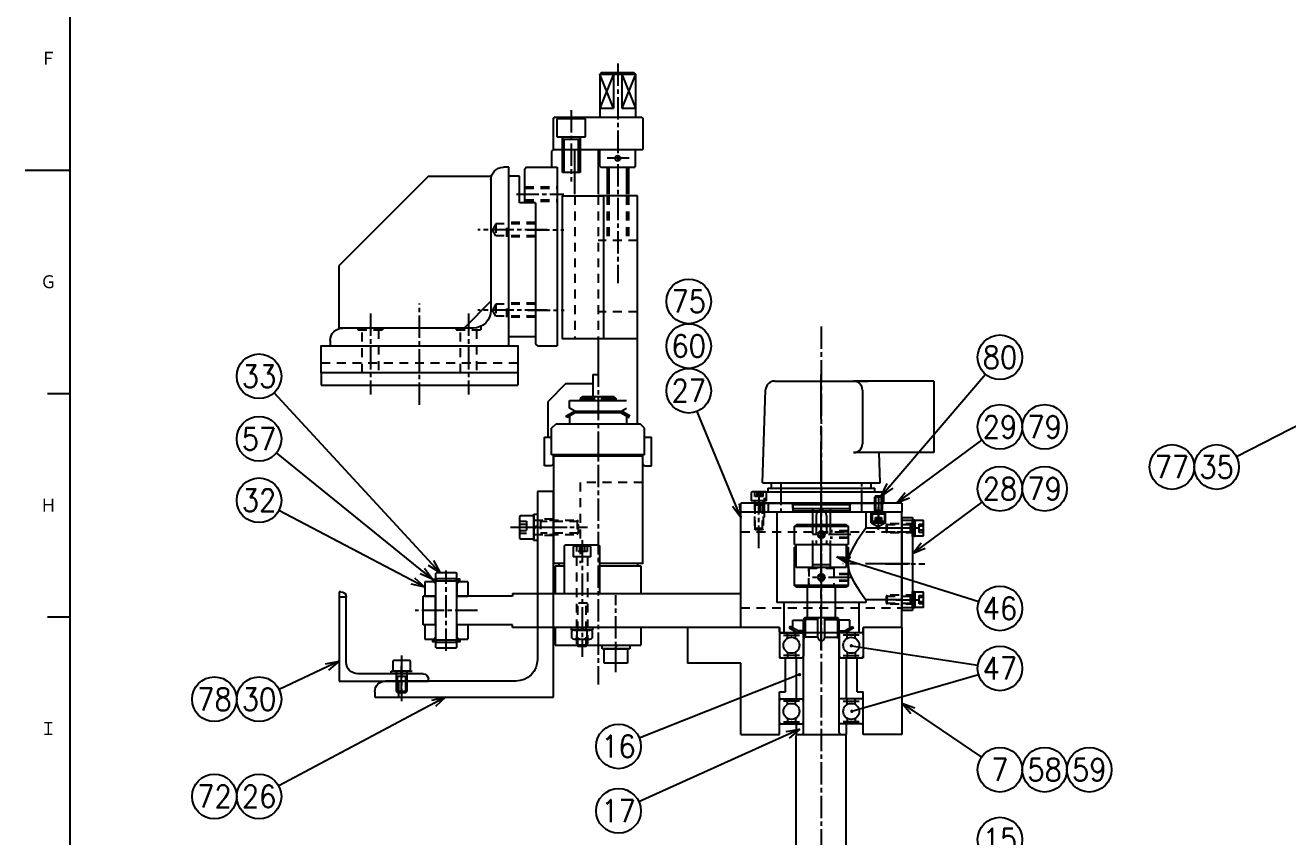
# Model space of a CAD drawing. Extents: x 0 to 2102, y 0 to 1485.
# Drawn here: x 38 to 744, y 369 to 824 of the extents above; entities that cross this region are included whole.
import ezdxf
from ezdxf.enums import TextEntityAlignment as Align

# ---------------------------------------------------------------- set-up
doc = ezdxf.new("R2010")
doc.units = 0
doc.header["$LTSCALE"] = 2.5
for name, pattern in [('GEN3A', [3.5, 2, -1.5]), ('GEN7', [15, 10, -1.5, 2, -1.5]), ('GEN7A', [7.5, 5, -0.75, 1, -0.75]), ('HIDDEN2', [3.5, 2, -1.5])]:
    doc.linetypes.add(name, pattern=pattern)
doc.layers.get('0').update_dxf_attribs({"linetype": 'CONTINUOUS'})
for name, color, linetype in [('2', 5, 'CONTINUOUS'), ('3A', 6, 'GEN3A'), ('4', 3, 'CONTINUOUS'), ('5', 3, 'CONTINUOUS'), ('7', 4, 'GEN7'), ('7A', 4, 'GEN7A'), ('9', 3, 'HIDDEN2'), ('_-0', 7, 'CONTINUOUS'), ('_-3A', 6, 'GEN3A'), ('_-5', 3, 'CONTINUOUS'), ('RAHM2', 1, 'CONTINUOUS')]:
    doc.layers.add(name, color=color, linetype=linetype)
doc.styles.add('DIMENSION', font='monotxt.shx', dxfattribs={"bigfont": 'bigfont.shx'})
doc.styles.get("Standard").update_dxf_attribs({"font": 'romans.shx', "width": 0.8, "bigfont": 'extfont.shx'})
doc.dimstyles.new('GEN-ISO', dxfattribs={"dimscale": 2.5, "dimtxt": 4, "dimasz": 3, "dimexe": 2, "dimexo": 1, "dimgap": 1, "dimtad": 3, "dimdec": 3, "dimrnd": 0.01, "dimdsep": 46, "dimtxsty": 'Standard', "dimblk": 'OPEN30', "dimcen": 0, "dimclrt": 52, "dimadec": 3, "dimazin": 2, "dimtp": 0.1, "dimtm": 0.1, "dimtfac": 0.6, "dimtdec": 3, "dimtmove": 2, "dimatfit": 3, "dimldrblk": 'OPEN30', "dimfxl": 1, "dimarcsym": 0})

# ---------------------------------------------------------------- blocks, each defined once
blk = doc.blocks.new('1A1ｸﾐｽﾞ')
at = {"layer": 'RAHM2', "color": 5, "linetype": 'Continuous'}
for p, q in [((25, 579), (25, 15)), ((15, 297), (25, 297)), ((20, 247), (25, 247)), ((20, 197), (25, 197))]:
    blk.add_line(p, q, dxfattribs=at)
for s, p in [('Ｆ', (18.36, 320.24)), ('Ｇ', (18.36, 270.24)), ('Ｈ', (18.36, 220.24)), ('Ｉ', (18.36, 170.24))]:
    blk.add_text(s, height=3.31, dxfattribs=at).set_placement(p)
at = {"layer": 'RAHM2', "color": 5, "linetype": 'Continuous', "width": 0.7}
for tag, p in [('HEADER3', (35, 566.01)), ('HEADER4', (54.75, 566)), ('HEADER15', (74.49, 566)), ('HEADER16', (94.43, 566))]:
    blk.add_attdef(tag, text='', height=6, dxfattribs=at).set_placement(p, align=Align.MIDDLE)
at = {"layer": 'RAHM2', "color": 7, "linetype": 'Continuous'}
blk.add_attdef('HEADER5', text='', height=2.5, dxfattribs=at).set_placement((63.69, 559.1), align=Align.BOTTOM_RIGHT)
for tag, height, width, p in [('HEADER1', 5, 0.9, (775.12, 45.15)), ('HEADER7', 5, 0.8, (590.38, 40.8)), ('GEN-TITLE-SCA', 4, 0.85, (677.79, 40.85)), ('HEADER2', 6, 0.9, (774.89, 36.68)), ('HEADER20', 3.2, 0.63, (46.91, 31.38)), ('HEADER17', 3.33, 0.8, (71.4, 31.2)), ('HEADER18', 3.5, 0.8, (92.57, 31.22)), ('HEADER11', 3.2, 0.63, (46.91, 24.38)), ('HEADER9', 3.33, 0.8, (71.4, 24.2)), ('HEADER10', 3.5, 0.8, (92.57, 24.22)), ('HEADER14', 3.31, 0.8, (542.54, 17.82))]:
    blk.add_attdef(tag, text='', height=height, dxfattribs=dict(at, width=width)).set_placement(p, align=Align.MIDDLE)
for tag, p in [('HEADER22', (648.45, 41.09)), ('HEADER21', (663.07, 41.09))]:
    blk.add_attdef(tag, text='', height=4, dxfattribs=at).set_placement(p, align=Align.MIDDLE)
at = {"layer": 'RAHM2', "color": 7, "linetype": 'Continuous', "width": 0.7}
blk.add_attdef('GEN-TITLE-DAT', text='', height=3.5, dxfattribs=at).set_placement((699.64, 39.1), align=Align.CENTER)
at = {"layer": 'RAHM2', "color": 5, "linetype": 'Continuous', "style": 'DIMENSION', "width": 1.2}
for tag, p in [('HEADER13', (629.56, 16.75)), ('HEADER12', (663.26, 16.72)), ('GEN-TITLE-DWG', (732.79, 16.74))]:
    blk.add_attdef(tag, text='', height=7.02, dxfattribs=at).set_placement(p, align=Align.BOTTOM_LEFT)
at = {"layer": 'RAHM2', "color": 5, "linetype": 'Continuous', "style": 'DIMENSION'}
blk.add_attdef('HEADER8', text='', height=7.02, dxfattribs=at).set_placement((824.64, 16.71), align=Align.BOTTOM_RIGHT)
at = {"layer": 'RAHM2', "color": 5, "linetype": 'Continuous'}
blk.add_attdef('HEADER6', text='', height=5.8, dxfattribs=at).set_placement((623.09, 17.7), align=Align.BOTTOM_RIGHT)
blk = doc.blocks.new('A$C7E82024C')
at = {"layer": '2'}
for p, q in [((5.68, 100), (4.68, 99)), ((4.68, 80), (4.68, 99)), ((5.68, 100), (22.68, 100)), ((22.68, 100), (22.68, 0)), ((10.68, 80), (4.68, 80)), ((10.68, 80), (10.68, 1)), ((10.68, 1), (11.68, 0)), ((11.68, 0), (22.68, 0))]:
    blk.add_line(p, q, dxfattribs=at)
at = {"layer": '7A'}
for p, q in [((0, 85), (26.57, 85)), ((6, 65), (26.57, 65)), ((6.33, 20), (26.78, 20))]:
    blk.add_line(p, q, dxfattribs=at)
at = {"layer": '9'}
for p, q in [((4.68, 89), (22.68, 89)), ((4.68, 88.32), (22.68, 88.32)), ((4.68, 81.68), (22.68, 81.68)), ((4.68, 81), (22.68, 81))]:
    blk.add_line(p, q, dxfattribs=at)
blk = doc.blocks.new('A$C05F7425E')
at = {"layer": '2'}
for p, q in [((15.51, 127.98), (21.51, 127.98)), ((15.51, 112.98), (15.51, 127.98)), ((21.51, 132.98), (24.51, 132.98)), ((21.51, 32.98), (21.51, 132.98)), ((31.51, 127.98), (31.51, 52.98)), ((66.51, 127.98), (31.51, 127.98)), ((66.51, 127.98), (116.51, 77.98)), ((6.51, 112.98), (15.51, 112.98)), ((6.51, 112.98), (6.51, 37.98)), ((116.51, 42.98), (116.51, 77.98)), ((31.51, 57.98), (46.51, 42.98)), ((41.51, 42.98), (116.51, 42.98)), ((6.51, 37.98), (21.51, 37.98)), ((121.51, 35.98), (121.51, 32.98))]:
    blk.add_line(p, q, dxfattribs=at)
blk.add_lwpolyline([(16.51, 17.98), (126.51, 17.98), (126.51, 32.98), (16.51, 32.98)], close=True, dxfattribs=at)
for centre, radius, start, end in [((24.51, 125.98), 7, 0, 90), ((41.51, 52.98), 10, 180, 270), ((114.51, 35.98), 7, 0, 90)]:
    blk.add_arc(centre, radius, start, end, dxfattribs=at)
at = {"layer": '7A'}
for p, q in [((0, 97.98), (38.81, 97.98)), ((71.51, 0), (71.51, 56.68)), ((0, 52.98), (38.81, 52.98)), ((44.01, 51.06), (44.01, 5.71)), ((99.01, 51.06), (99.01, 5.71))]:
    blk.add_line(p, q, dxfattribs=at)
at = {"layer": '9'}
for p, q in [((6.51, 101.98), (22.51, 101.98)), ((6.51, 101.3), (28.71, 101.3)), ((22.51, 93.98), (22.51, 101.98)), ((28.71, 101.3), (30.63, 97.98)), ((28.71, 101.3), (28.71, 94.65)), ((6.51, 94.65), (28.71, 94.65)), ((6.51, 93.98), (22.51, 93.98)), ((28.71, 94.65), (30.63, 97.98)), ((6.51, 56.98), (22.51, 56.98)), ((22.51, 48.98), (22.51, 56.98)), ((6.51, 56.3), (28.71, 56.3)), ((6.51, 49.65), (28.71, 49.65)), ((28.71, 56.3), (28.71, 49.65)), ((28.71, 56.3), (30.63, 52.98)), ((28.71, 49.65), (30.63, 52.98)), ((6.51, 48.98), (22.51, 48.98)), ((37.01, 41.98), (37.01, 44.05)), ((51.01, 42.98), (51.01, 41.98)), ((92.01, 41.98), (92.01, 42.98)), ((106.01, 42.98), (106.01, 41.98)), ((51.01, 41.98), (37.01, 41.98)), ((39.51, 41.98), (39.51, 17.98)), ((48.51, 17.98), (48.51, 41.98)), ((106.01, 41.98), (92.01, 41.98)), ((94.51, 41.98), (94.51, 17.98)), ((103.51, 17.98), (103.51, 41.98)), ((126.51, 23.48), (16.51, 23.48))]:
    blk.add_line(p, q, dxfattribs=at)
blk = doc.blocks.new('GENJIS-1176H2_S-02O1728-0704')
at = {"layer": '_-0'}
for p, q in [((-6, 4.4), (-6, -4.4)), ((0, 5), (-5.4, 5)), ((0, 5), (0, -5)), ((-5.4, -5), (0, -5))]:
    blk.add_line(p, q, dxfattribs=at)
for centre, start, end in [((-5.4, 4.4), 90, 179.999998), ((-5.4, -4.4), 179.999998, 270)]:
    blk.add_arc(centre, 0.6, start, end, dxfattribs=at)
at = {"layer": '_-3A'}
for p, q in [((-6, 2.88675), (-3, 2.88675)), ((-6, 1.443375), (-3, 1.443375)), ((-3, 2.88675), (-3, -2.88675)), ((0, 3), (49.3865, 3)), ((26, 3), (26, -3)), ((50, 2.3865), (26, 2.3865)), ((50, 2.3865), (49.3865, 3)), ((49.3865, 3), (49.3865, -3)), ((50, -2.3865), (50, 2.3865)), ((-6, -1.443375), (-3, -1.443375)), ((-3, -2.88675), (-6, -2.88675)), ((0, -3), (49.3865, -3)), ((50, -2.3865), (26, -2.3865)), ((49.3865, -3), (50, -2.3865))]:
    blk.add_line(p, q, dxfattribs=at)
at = {"layer": '_-0', "flags": 9}
blk.add_attdef('POWER_DIM', (0, 0), '', height=12.5, dxfattribs=at)
blk = doc.blocks.new('A$C0AFD378E')
at = {"layer": '2'}
for p, q in [((0, 32), (0, 24)), ((5, 32), (0, 32)), ((5, 32), (6, 31)), ((6, 31), (6, 24)), ((19, 32), (18, 31)), ((18, 31), (18, 24)), ((24, 32), (19, 32)), ((24, 32), (24, 24)), ((0, 24), (6, 24)), ((18, 24), (24, 24)), ((0, 8), (0, 0)), ((6, 8), (0, 8)), ((6, 8), (6, 1)), ((18, 8), (18, 1)), ((24, 8), (18, 8)), ((24, 8), (24, 0)), ((0, 0), (5, 0)), ((5, 0), (6, 1)), ((19, 0), (18, 1)), ((19, 0), (24, 0))]:
    blk.add_line(p, q, dxfattribs=at)
blk = doc.blocks.new('A$C1E37327A')
at = {"layer": '2'}
for p, q in [((4.82, 12), (4.82, 0)), ((4.82, 11.75), (6.17, 11.75)), ((6.17, 12), (6.17, 0)), ((39.17, 12), (39.17, 0)), ((39.17, 11.75), (40.52, 11.75)), ((40.52, 12), (40.52, 0)), ((4.82, 0.25), (6.17, 0.25)), ((39.17, 0.25), (40.52, 0.25))]:
    blk.add_line(p, q, dxfattribs=at)
for points in [[(4.82, 12), (2.17, 12), (1.67, 11.5), (1.67, 0.5), (2.17, 0), (4.82, 0)], [(39.17, 12), (6.17, 12)], [(40.52, 0), (43.17, 0), (43.67, 0.5), (43.67, 11.5), (43.17, 12), (40.52, 12)], [(6.17, 0), (39.17, 0)]]:
    blk.add_lwpolyline(points, dxfattribs=at)
at = {"layer": '7A'}
blk.add_line((0, 6), (45.01, 6), dxfattribs=at)
blk = doc.blocks.new('A$C288456E8')
at = {"layer": '2'}
for p, q in [((0, 100), (115, 100)), ((0, 0), (0, 100)), ((115, 100), (115, 91)), ((115, 91), (21, 91)), ((9, 79), (9, 6)), ((0, 13.4), (9, 13.4)), ((3, 0), (0, 0))]:
    blk.add_line(p, q, dxfattribs=at)
for centre, radius, start, end in [((21, 79), 12, 90, 180), ((3, 6), 6, 270, 0)]:
    blk.add_arc(centre, radius, start, end, dxfattribs=at)
at = {"layer": '7A'}
blk.add_line((95, 83.88), (95, 107.67), dxfattribs=at)
at = {"layer": '9'}
for p, q in [((90.5, 100), (90.5, 91)), ((99.5, 100), (99.5, 91))]:
    blk.add_line(p, q, dxfattribs=at)
blk = doc.blocks.new('A$C574E4FE1')
at = {"layer": '2'}
for p, q in [((49, 57.08), (50, 57.08)), ((50, 57.08), (50, 7.08)), ((46, 17.58), (46, 54.08)), ((46, 54.08), (50, 54.08)), ((0, 7.08), (0, 8.08)), ((50, 7.08), (0, 7.08)), ((3, 11.08), (39.5, 11.08))]:
    blk.add_line(p, q, dxfattribs=at)
for centre, radius, start, end in [((49, 54.08), 3, 90, 180), ((39.5, 17.58), 6.5, 270, 0), ((3, 8.08), 3, 90, 180)]:
    blk.add_arc(centre, radius, start, end, dxfattribs=at)
at = {"layer": '7'}
blk.add_line((15, 0), (15, 15.6), dxfattribs=at)
blk = doc.blocks.new('GENJIS-1251_S-02O1714-0707')
at = {"layer": '_-0'}
for p, q in [((-1.5, 5.9), (0, 5.9)), ((-1.5, -5.9), (-1.5, 5.9)), ((0, 0.45), (-1.5, 0)), ((0, 0), (-1.5, -0.45)), ((0, 5.9), (0, -5.9)), ((0, -5.9), (-1.5, -5.9))]:
    blk.add_line(p, q, dxfattribs=at)
at = {"layer": '_-0', "flags": 9}
blk.add_attdef('POWER_DIM', (0, 0), '', height=12.5, dxfattribs=at)
blk = doc.blocks.new('GENJIS-1181H_S-02O171P-0703')
at = {"layer": '_-0'}
for p, q in [((-5, 4.330125), (-5, -4.330125)), ((-4.5, 5.7735), (-0.5, 5.7735)), ((-0.5, 2.88675), (-4.5, 2.88675)), ((0, 4.330125), (0, -4.330125)), ((-4.5, -2.88675), (-0.5, -2.88675)), ((-0.5, -5.7735), (-4.5, -5.7735))]:
    blk.add_line(p, q, dxfattribs=at)
for centre, radius, start, end in [((-2.666669, 4.330125), 2.333331, 141.786773, 218.213227), ((3.583326, 0), 8.583326, 160.347131, 199.652869), ((-2.333331, 4.330125), 2.333331, 321.786773, 38.213227), ((-8.583326, 0), 8.583326, 340.347131, 19.652869), ((-2.666669, -4.330125), 2.333331, 141.786773, 218.213227), ((-2.333331, -4.330125), 2.333331, 321.786773, 38.213227)]:
    blk.add_arc(centre, radius, start, end, dxfattribs=at)
at = {"layer": '_-0', "flags": 9}
blk.add_attdef('POWER_DIM', (0, 0), '', height=12.5, dxfattribs=at)
blk = doc.blocks.new('A$C5F633681')
at = {"layer": '2'}
for p, q in [((8, 23.5), (8, 151)), ((8, 151), (27, 151)), ((27, 151), (27, 71)), ((8, 71), (30, 71)), ((30, 71), (30, 51)), ((33, 51), (30, 51)), ((33, 51), (33, 38.5)), ((48, 46), (33, 46)), ((48, 46), (58, 36)), ((58, 16), (58, 36)), ((4, 16), (0, 16)), ((0, 0), (0, 16)), ((60, 16), (56, 16)), ((60, 0), (60, 16)), ((4, 0), (0, 0)), ((5, 1), (4, 0)), ((55, 5.5), (5, 5.5)), ((5, 1), (5, 5.5)), ((55, 1), (55, 5.5)), ((55, 1), (56, 0)), ((56, 0), (60, 0))]:
    blk.add_line(p, q, dxfattribs=at)
at = {"layer": '9'}
for p, q in [((13, 151), (13, 126)), ((14, 151), (14, 126)), ((24, 151), (24, 126)), ((25, 151), (25, 126)), ((27, 151), (30, 151)), ((30, 151), (30, 71)), ((8, 126), (30, 126)), ((8, 86), (30, 86))]:
    blk.add_line(p, q, dxfattribs=at)
blk = doc.blocks.new('GENJIS-1176H2_S-043s57u-0704')
at = {"layer": '_-0'}
for p, q in [((-8, 5.7), (-8, -5.7)), ((0, 6.5), (-7.2, 6.5)), ((0, 6.5), (0, -6.5)), ((-7.2, -6.5), (0, -6.5))]:
    blk.add_line(p, q, dxfattribs=at)
for centre, start, end in [((-7.2, 5.7), 90, 179.999999), ((-7.2, -5.7), 179.999999, 270)]:
    blk.add_arc(centre, 0.8, start, end, dxfattribs=at)
at = {"layer": '_-3A'}
for p, q in [((-8, 3.4641), (-4, 3.4641)), ((-8, 1.73205), (-4, 1.73205)), ((-4, 3.4641), (-4, -3.4641)), ((0, 4), (24.233, 4)), ((3.75, 4), (3.75, -4)), ((25, 3.233), (3.75, 3.233)), ((25, 3.233), (24.233, 4)), ((24.233, 4), (24.233, -4)), ((25, -3.233), (25, 3.233)), ((-8, -1.73205), (-4, -1.73205)), ((-4, -3.4641), (-8, -3.4641)), ((0, -4), (24.233, -4)), ((25, -3.233), (3.75, -3.233)), ((24.233, -4), (25, -3.233))]:
    blk.add_line(p, q, dxfattribs=at)
at = {"layer": '_-0', "flags": 9}
blk.add_attdef('POWER_DIM', (0, 0), '', height=0.2, dxfattribs=at)
blk = doc.blocks.new('GENJIS-1251_S-043s57f-0707')
at = {"layer": '_-0'}
for p, q in [((-2, 7.4), (0, 7.4)), ((-2, -7.4), (-2, 7.4)), ((0, 7.4), (0, -7.4)), ((0, 0.6), (-2, 0)), ((0, 0), (-2, -0.6)), ((0, -7.4), (-2, -7.4))]:
    blk.add_line(p, q, dxfattribs=at)
at = {"layer": '_-0', "flags": 9}
blk.add_attdef('POWER_DIM', (0, 0), '', height=0.2, dxfattribs=at)
blk = doc.blocks.new('GENBALLOON1')
blk.add_circle((0, 0), 5)
at = {"flags": 1}
blk.add_attdef('GEN_PARENT', text='', height=2.5, dxfattribs=at).set_placement((0, 0), align=Align.MIDDLE)
blk.add_attdef('REF_NO', text='', height=3.5).set_placement((0, 0), align=Align.MIDDLE)
at = {"color": 7, "flags": 1}
for tag, p in [('5GENINF', (6.43, 0.96)), ('6GENINF', (6.43, 0.63)), ('7GENINF', (6.43, 0.3)), ('8GENINF', (6.43, -0.04)), ('9GENINF', (6.43, -0.37)), ('3GENINF', (6.43, -2.34)), ('4GENINF', (6.43, -2.67)), ('10GENINF', (6.43, -0.7)), ('11GENINF', (6.43, -1)), ('12GENINF', (6.43, -1.34)), ('13GENINF', (6.43, -1.67)), ('14GENINF', (6.43, -2)), ('15GENINF', (6.43, -3)), ('20GENINF', (6.43, -4.7)), ('21GENINF', (6.43, -5.04)), ('22GENINF', (6.43, -5.37)), ('16GENINF', (6.43, -3.34)), ('17GENINF', (6.43, -3.7)), ('18GENINF', (6.43, -4.04)), ('19GENINF', (6.43, -4.37))]:
    blk.add_attdef(tag, p, '', height=0.2, dxfattribs=at)
blk = doc.blocks.new('_Open30')
at = {"color": 0, "linetype": 'ByBlock', "lineweight": -2}
for p, q in [((-1, 0.268), (0, 0)), ((0, 0), (-1, -0.268)), ((0, 0), (-1, 0))]:
    blk.add_line(p, q, dxfattribs=at)
blk = doc.blocks.new('A$C23EB32FD')
at = {"layer": '2'}
for p, q in [((-26.18, 68.3), (26.18, 68.3)), ((63, 68.3), (18, 68.3)), ((63, 68.3), (63, 28.3)), ((-33, 11.35), (-31.18, 63.47)), ((23, 63.3), (23, 33.3)), ((63, 28.3), (18, 28.3)), ((33, 11.35), (32.41, 28.3)), ((-33, 11.35), (33, 11.35)), ((-30, 8.35), (30, 8.35)), ((-30, 8.35), (-30, 6.35)), ((-28, 11.35), (-28, 8.35)), ((28, 8.35), (28, 11.35)), ((30, 6.35), (30, 8.35)), ((-35, 6.35), (35, 6.35)), ((-35, 6.35), (-35, 0)), ((-35, 0), (35, 0)), ((-15.88, -3.05), (-15.88, 0)), ((15.88, -3.05), (15.88, 0)), ((35, 0), (35, 6.35)), ((-15.88, -3.05), (15.88, -3.05)), ((-5, -3.05), (-5, -12.05)), ((-2.86, -6.86), (-2.86, -12.05)), ((2.86, -6.86), (2.86, -12.05)), ((5, -3.05), (5, -12.05))]:
    blk.add_line(p, q, dxfattribs=at)
for centre, radius, start, end in [((-26.18, 63.3), 5, 90, 178), ((18, 63.3), 5, 0, 90), ((18, 33.3), 5, 270, 0), ((0, -6.86), 2.86, 0, 180)]:
    blk.add_arc(centre, radius, start, end, dxfattribs=at)
at = {"layer": '7'}
blk.add_line((0, -28.05), (0, 73.3), dxfattribs=at)
at = {"layer": '7A'}
for p, q in [((-22.63, 11.35), (-22.63, -5)), ((22.63, -5), (22.63, 11.35))]:
    blk.add_line(p, q, dxfattribs=at)
at = {"layer": '9'}
for p, q in [((-5, -12.05), (-5, -23.05)), ((-2.86, -12.05), (-2.86, -23.05)), ((2.86, -12.05), (2.86, -23.05)), ((5, -12.05), (5, -23.05)), ((-5, -23.05), (5, -23.05))]:
    blk.add_line(p, q, dxfattribs=at)
blk = doc.blocks.new('A$C190E4C48')
at = {"layer": '2'}
for p, q in [((-5, 45), (-5, -45)), ((-5, 45), (0, 45)), ((0, 45), (0, -45)), ((0, 34.25), (-5, 34.25)), ((-5, 29.75), (0, 29.75)), ((-4, 15.875), (-5, 16.875)), ((-4, 15.875), (-4, -15.875)), ((-4, 15.875), (-0.5, 15.875)), ((-0.5, 15.875), (0, 16.375)), ((-0.5, 15.875), (-0.5, -15.875)), ((-4, -15.875), (-5, -16.875)), ((-4, -15.875), (-0.5, -15.875)), ((-0.5, -15.875), (0, -16.375)), ((-5, -29.75), (0, -29.75)), ((0, -34.25), (-5, -34.25)), ((0, -45), (-5, -45))]:
    blk.add_line(p, q, dxfattribs=at)
at = {"layer": '7A'}
for p, q in [((-8, 32), (3, 32)), ((-10, 0), (5, 0)), ((-8, -32), (3, -32))]:
    blk.add_line(p, q, dxfattribs=at)
blk = doc.blocks.new('GENJIS-1176H2_S-043qroz-0704')
at = {"layer": '_-0'}
for p, q in [((-5, 3.75), (-5, -3.75)), ((0, 4.25), (-4.5, 4.25)), ((0, 4.25), (0, -4.25)), ((-4.5, -4.25), (0, -4.25))]:
    blk.add_line(p, q, dxfattribs=at)
for centre, start, end in [((-4.5, 3.75), 90, 180), ((-4.5, -3.75), 180, 270)]:
    blk.add_arc(centre, 0.5, start, end, dxfattribs=at)
at = {"layer": '_-3A'}
for p, q in [((-5, 2.3094), (-2.5, 2.3094)), ((-5, 1.1547), (-2.5, 1.1547)), ((-2.5, 2.3094), (-2.5, -2.3094)), ((0, 2.5), (15.5095, 2.5)), ((2.4, 2.5), (2.4, -2.5)), ((16, 2.0095), (2.4, 2.0095)), ((16, 2.0095), (15.5095, 2.5)), ((15.5095, 2.5), (15.5095, -2.5)), ((16, -2.0095), (16, 2.0095)), ((-5, -1.1547), (-2.5, -1.1547)), ((-2.5, -2.3094), (-5, -2.3094)), ((0, -2.5), (15.5095, -2.5)), ((16, -2.0095), (2.4, -2.0095)), ((15.5095, -2.5), (16, -2.0095))]:
    blk.add_line(p, q, dxfattribs=at)
at = {"layer": '_-0', "flags": 9}
blk.add_attdef('POWER_DIM', (0, 0), '', height=0.2, dxfattribs=at)
blk = doc.blocks.new('A$C059E7071')
at = {"layer": '2'}
for p, q in [((-35, 14), (-34, 15)), ((-34, 15), (-34, -15)), ((-34, 15), (-24, 15)), ((-24, 5), (-24, 15)), ((-22.5, 15), (-1, 15)), ((-22.5, 14), (-22.5, 15)), ((-1, 15), (-1, -15)), ((-1, 15), (0, 14)), ((-35, 14), (-35, -14)), ((-24, 14), (-11, 14)), ((-11, 14), (-11, -14)), ((0, 14), (0, -14)), ((-24, 5), (-11, 5)), ((-12.5, 5), (-12.5, -5)), ((-24, -5), (-11, -5)), ((-24, -15), (-24, -5)), ((-34, -15), (-35, -14)), ((-11, -14), (-24, -14)), ((-22.5, -14), (-22.5, -15)), ((0, -14), (-1, -15)), ((-24, -15), (-34, -15)), ((-1, -15), (-22.5, -15))]:
    blk.add_line(p, q, dxfattribs=at)
for centre in [(-29.5, 0), (-5.5, 0)]:
    blk.add_circle(centre, 1.57, dxfattribs=at)
at = {"layer": '3A'}
for p, q in [((-35, 5), (-24, 5)), ((-24, 5), (-24, -5)), ((-11, 7), (0, 7)), ((-35, -5), (-24, -5)), ((-11, -7), (0, -7))]:
    blk.add_line(p, q, dxfattribs=at)
at = {"layer": '4'}
for centre in [(-29.5, 0), (-5.5, 0)]:
    blk.add_circle(centre, 2, dxfattribs=at)
at = {"layer": '7A'}
for p, q in [((-29.5, 16.44), (-29.5, -5)), ((-5.5, 16.44), (-5.5, -5)), ((-36.98, 0), (1.92, 0))]:
    blk.add_line(p, q, dxfattribs=at)
at = {"layer": '9'}
for p, q in [((-31.5, 15), (-31.5, 5)), ((-31.12, 15), (-31.12, 5)), ((-27.88, 15), (-27.88, 5)), ((-27.5, 15), (-27.5, 5)), ((-7.5, 15), (-7.5, 7)), ((-7.12, 15), (-7.12, 7)), ((-3.88, 15), (-3.88, 7)), ((-3.5, 15), (-3.5, 7))]:
    blk.add_line(p, q, dxfattribs=at)
blk = doc.blocks.new('GENJIS-1176_S-043uh21-0704')
at = {"layer": '_-0'}
for p, q in [((-4, 3.1), (-4, -3.1)), ((0, 3.5), (-3.6, 3.5)), ((0, 3.5), (0, -3.5)), ((0, 2), (9.5705, 2)), ((2.1, 2), (2.1, -2)), ((9.5705, 2), (9.5705, -2)), ((10, 1.5705), (9.5705, 2)), ((10, -1.5705), (10, 1.5705)), ((-3.6, -3.5), (0, -3.5)), ((0, -2), (9.5705, -2)), ((9.5705, -2), (10, -1.5705))]:
    blk.add_line(p, q, dxfattribs=at)
for centre, start, end in [((-3.6, 3.1), 90, 179.999999), ((-3.6, -3.1), 179.999999, 270)]:
    blk.add_arc(centre, 0.4, start, end, dxfattribs=at)
at = {"layer": '_-3A'}
for p, q in [((-4, 1.73205), (-2, 1.73205)), ((-4, 0.866025), (-2, 0.866025)), ((-2, 1.73205), (-2, -1.73205)), ((-4, -0.866025), (-2, -0.866025)), ((-2, -1.73205), (-4, -1.73205))]:
    blk.add_line(p, q, dxfattribs=at)
at = {"layer": '_-5'}
for p, q in [((10, 1.5705), (2.1, 1.5705)), ((10, -1.5705), (2.1, -1.5705))]:
    blk.add_line(p, q, dxfattribs=at)
at = {"layer": '_-0', "flags": 9}
blk.add_attdef('POWER_DIM', (0, 0), '', height=0.2, dxfattribs=at)
blk = doc.blocks.new('GENJIS-1251_S-043uh1g-0707')
at = {"layer": '_-0'}
for p, q in [((-1, 3.8), (0, 3.8)), ((-1, -3.8), (-1, 3.8)), ((0, 0.3), (-1, 0)), ((0, 0), (-1, -0.3)), ((0, 3.8), (0, -3.8)), ((0, -3.8), (-1, -3.8))]:
    blk.add_line(p, q, dxfattribs=at)
at = {"layer": '_-0', "flags": 9}
blk.add_attdef('POWER_DIM', (0, 0), '', height=0.2, dxfattribs=at)
blk = doc.blocks.new('A$C38127A10')
at = {"layer": '2'}
for p, q in [((-90, 0), (-90, 64.5)), ((0, 64.5), (-90, 64.5)), ((-70, 64), (-70.5, 64.5)), ((-70, 64), (-70, 14)), ((-20, 64), (-19.5, 64.5)), ((-20, 64), (-20, 55.5)), ((-17, 58.5), (-17, 64.5)), ((-9, 58.5), (-9, 64.5)), ((0, 0), (0, 64.5)), ((-17, 58.5), (-9, 58.5)), ((-17, 58.5), (-13, 56.19)), ((-9, 58.5), (-13, 56.19)), ((0, 55.5), (-20, 55.5)), ((0, 15.5), (-20, 15.5)), ((-20, 15.5), (-20, 14)), ((-20, 14), (-70, 14)), ((-66, 14), (-66, -3)), ((-24, 14), (-24, -3)), ((-68.5, 0), (-90, 0)), ((-68.5, -2.5), (-68.5, 0)), ((0, 0), (-21.5, 0)), ((-21.5, -2.5), (-21.5, 0)), ((-68.5, -2.5), (-68, -3)), ((-22, -3), (-68, -3)), ((-21.5, -2.5), (-22, -3))]:
    blk.add_line(p, q, dxfattribs=at)
blk.add_spline([(-20, 55.5), (-30, 35.5), (-20, 15.5)], degree=3, dxfattribs=at)
at = {"layer": '7'}
for p, q in [((-45, -12.5), (-45, 74.4)), ((-13, 54.51), (-13, 67.37)), ((4.66, 35.5), (-33.02, 35.5))]:
    blk.add_line(p, q, dxfattribs=at)
at = {"layer": '7A'}
blk.add_line((-80, 44.43), (-80, 68.97), dxfattribs=at)
at = {"layer": '9'}
for p, q in [((-90, 53.5), (0, 53.5)), ((-90, 11), (0, 11))]:
    blk.add_line(p, q, dxfattribs=at)
for name, p, rotation in [('GENJIS-1176H2_S-043qroz-0704', (-80, 70.8), 270), ('GENJIS-1176_S-043uh21-0704', (-13, 63.5), 90), ('GENJIS-1251_S-043uh1g-0707', (-13, 64.5), 90)]:
    blk.add_blockref(name, p, dxfattribs=dict(rotation=rotation))
at = {"layer": '2'}
blk.add_blockref('A$C23EB32FD', (-45, 69.5), dxfattribs=at)
at = {"layer": '2', "rotation": 270}
blk.add_blockref('A$C059E7071', (-45, 22.45), dxfattribs=at)
at = {"layer": '5', "rotation": 270}
blk.add_blockref('A$C190E4C48', (-45, 64.5), dxfattribs=at)
blk = doc.blocks.new('A$C22513950')
at = {"layer": '2'}
for p, q in [((0, 26), (0, -26)), ((0, 26), (6, 26)), ((0, 24.5), (6, 24.5)), ((6, 26), (6, -26)), ((6, -24.5), (0, -24.5)), ((6, -26), (0, -26))]:
    blk.add_line(p, q, dxfattribs=at)
at = {"layer": '7A'}
for p, q in [((9.14, 20), (-3.36, 20)), ((-9.11, 0), (12.95, 0)), ((-3.36, -20), (9.14, -20))]:
    blk.add_line(p, q, dxfattribs=at)
blk = doc.blocks.new('GENJIS-1251_S-043uhgm-0707')
at = {"layer": '_-0'}
for p, q in [((-1.3, 4.6), (0, 4.6)), ((-1.3, -4.6), (-1.3, 4.6)), ((0, 0.39), (-1.3, 0)), ((0, 0), (-1.3, -0.39)), ((0, 4.6), (0, -4.6)), ((0, -4.6), (-1.3, -4.6))]:
    blk.add_line(p, q, dxfattribs=at)
at = {"layer": '_-0', "flags": 9}
blk.add_attdef('POWER_DIM', (0, 0), '', height=0.2, dxfattribs=at)
blk = doc.blocks.new('GENJIS-1176H2_S-043uhgz-0704')
at = {"layer": '_-0'}
for p, q in [((-5, 3.75), (-5, -3.75)), ((0, 4.25), (-4.5, 4.25)), ((0, 4.25), (0, -4.25)), ((-4.5, -4.25), (0, -4.25))]:
    blk.add_line(p, q, dxfattribs=at)
for centre, start, end in [((-4.5, 3.75), 90, 180), ((-4.5, -3.75), 180, 270)]:
    blk.add_arc(centre, 0.5, start, end, dxfattribs=at)
at = {"layer": '_-3A'}
for p, q in [((-5, 2.3094), (-2.5, 2.3094)), ((-5, 1.1547), (-2.5, 1.1547)), ((-2.5, 2.3094), (-2.5, -2.3094)), ((0, 2.5), (15.5095, 2.5)), ((2.4, 2.5), (2.4, -2.5)), ((16, 2.0095), (2.4, 2.0095)), ((16, 2.0095), (15.5095, 2.5)), ((15.5095, 2.5), (15.5095, -2.5)), ((16, -2.0095), (16, 2.0095)), ((-5, -1.1547), (-2.5, -1.1547)), ((-2.5, -2.3094), (-5, -2.3094)), ((0, -2.5), (15.5095, -2.5)), ((16, -2.0095), (2.4, -2.0095)), ((15.5095, -2.5), (16, -2.0095))]:
    blk.add_line(p, q, dxfattribs=at)
at = {"layer": '_-0', "flags": 9}
blk.add_attdef('POWER_DIM', (0, 0), '', height=0.2, dxfattribs=at)

msp = doc.modelspace()

# ---------------------------------------------------------------- linework, layer by layer
at = {"layer": '2'}
for p, q in [((360.2412, 797.1038), (359.2412, 796.1038)), ((359.2412, 796.1038), (379.2412, 796.1038)), ((359.2412, 796.1038), (359.2412, 772.1038)), ((360.2412, 797.1038), (378.2412, 797.1038)), ((367.9557, 797.1038), (366.9557, 796.1038)), ((366.9557, 796.1038), (366.9557, 777.1038)), ((370.5266, 797.1038), (371.5266, 796.1038)), ((371.5266, 796.1038), (371.5266, 777.1038)), ((378.2412, 797.1038), (379.2412, 796.1038)), ((379.2412, 796.1038), (379.2412, 772.1038)), ((333.2412, 771.6038), (333.7412, 772.1038)), ((333.2412, 754.1038), (333.2412, 771.6038)), ((333.7412, 772.1038), (382.7412, 772.1038)), ((359.2412, 777.1038), (366.9557, 777.1038)), ((371.5266, 777.1038), (379.2412, 777.1038)), ((382.7412, 772.1038), (383.2412, 771.6038)), ((383.2412, 771.6038), (383.2412, 754.1038)), ((333.2412, 754.1038), (332.2412, 753.1038)), ((332.2412, 753.1038), (332.2412, 744.1038)), ((333.2412, 754.1038), (383.2412, 754.1038)), ((345.2412, 729.1038), (345.2412, 754.1038)), ((358.2412, 754.1038), (358.2412, 729.1038)), ((359.7412, 754.1038), (359.2412, 753.6038)), ((359.2412, 744.6038), (359.2412, 753.6038)), ((379.2412, 753.6038), (378.7412, 754.1038)), ((379.2412, 744.6038), (379.2412, 753.6038)), ((359.2412, 744.6038), (359.7412, 744.1038)), ((359.7412, 744.1038), (378.7412, 744.1038)), ((363.2412, 744.1038), (363.2412, 729.1038)), ((375.2412, 744.1038), (375.2412, 729.1038)), ((379.2412, 744.6038), (378.7412, 744.1038)), ((361.2412, 728.1038), (361.2412, 648.1038)), ((203.2412, 629.1038), (203.2412, 622.1038)), ((203.2412, 622.1038), (313.2412, 622.1038)), ((313.2412, 629.1038), (313.2412, 622.1038)), ((349.2412, 615.6038), (348.2412, 614.6038)), ((367.2412, 615.6038), (349.2412, 615.6038)), ((356.2412, 613.6038), (356.2412, 615.6038)), ((360.2412, 615.6038), (360.2412, 613.6038)), ((367.2412, 615.6038), (368.2412, 614.6038)), ((342.2412, 613.6038), (374.2412, 613.6038)), ((342.2412, 609.3359), (342.2412, 613.6038)), ((345.2412, 607.6038), (342.2412, 609.3359)), ((348.2412, 614.6038), (356.2412, 614.6038)), ((348.2412, 614.6038), (348.2412, 613.6038)), ((360.2412, 614.6038), (368.2412, 614.6038)), ((368.2412, 614.6038), (368.2412, 613.6038)), ((371.2412, 607.6038), (374.2412, 609.3359)), ((340.2411, 604.8718), (344.9732, 607.6038)), ((340.7412, 604.0058), (340.2411, 604.8718)), ((345.2412, 606.6038), (340.7412, 604.0058)), ((342.2412, 604.8718), (342.2412, 600.6038)), ((344.9732, 607.6038), (371.5091, 607.6038)), ((371.2412, 606.6038), (345.2412, 606.6038)), ((371.2412, 606.6038), (375.7411, 604.0058)), ((376.2412, 604.8718), (371.5091, 607.6038)), ((374.2412, 604.8718), (374.2412, 600.6038)), ((332.2412, 598.1038), (334.7412, 600.6038)), ((332.2412, 583.1038), (332.2412, 598.1038)), ((334.7412, 600.6038), (381.7412, 600.6038)), ((384.2412, 598.1038), (381.7412, 600.6038)), ((384.2412, 583.1038), (384.2412, 598.1038)), ((384.2412, 583.1038), (332.2412, 583.1038)), ((345.7412, 583.1038), (345.7412, 582.6038)), ((370.7412, 583.1038), (370.7412, 582.6038)), ((334.2412, 521.1038), (334.2412, 505.6038)), ((334.2412, 521.1038), (339.2412, 521.1038)), ((336.2412, 522.6038), (336.2412, 521.1038)), ((359.2412, 521.1038), (382.2412, 521.1038)), ((380.2412, 522.6038), (380.2412, 521.1038)), ((382.2412, 521.1038), (382.2412, 505.6038)), ((267.2412, 504.1038), (260.2412, 504.1038)), ((267.2412, 496.1038), (267.2412, 504.1038)), ((310.2412, 504.1038), (279.2412, 504.1038)), ((279.2412, 496.1038), (279.2412, 504.1038)), ((310.2412, 505.6038), (438.2417, 505.6038)), ((310.2412, 505.6038), (310.2412, 504.1038)), ((267.2412, 488.1038), (267.2412, 496.1038)), ((279.2412, 488.1038), (279.2412, 496.1038)), ((267.2412, 488.1038), (260.2412, 488.1038)), ((310.2412, 488.1038), (279.2412, 488.1038)), ((310.2412, 486.6038), (310.2412, 488.1038)), ((467.2416, 490.6038), (473.7416, 490.6038)), ((467.2416, 486.3359), (467.2416, 490.6038)), ((474.2416, 492.1038), (473.2416, 491.1038)), ((481.2416, 491.1038), (473.2416, 491.1038)), ((473.2416, 427.6038), (473.2416, 491.1038)), ((474.2416, 492.1038), (492.2416, 492.1038)), ((481.2416, 481.1038), (481.2416, 492.1038)), ((485.2416, 481.1038), (485.2416, 492.1038)), ((485.2416, 491.1038), (493.2416, 491.1038)), ((492.2416, 492.1038), (493.2416, 491.1038)), ((499.2416, 490.6038), (492.7416, 490.6038)), ((493.2416, 427.6038), (493.2416, 491.1038)), ((499.2416, 486.3359), (499.2416, 490.6038)), ((459.7416, 486.6038), (310.2412, 486.6038)), ((334.2412, 486.6038), (334.2412, 476.6038)), ((382.2412, 486.6038), (382.2412, 476.6038)), ((408.2416, 486.6038), (408.2416, 466.6038)), ((459.7416, 486.6038), (459.7416, 469.6038)), ((459.7416, 483.6038), (472.2416, 483.6038)), ((461.9916, 482.3538), (470.9916, 482.3538)), ((464.3034, 480.5045), (464.3034, 483.6038)), ((465.7416, 487.2019), (465.2416, 486.3358)), ((465.2416, 486.3358), (469.9736, 483.6038)), ((470.2416, 484.6038), (465.7416, 487.2019)), ((468.7416, 480.501), (468.7416, 483.6038)), ((469.9736, 483.6038), (473.7416, 483.6038)), ((473.7416, 484.6038), (470.2416, 484.6038)), ((473.2416, 482.6038), (473.2416, 470.6038)), ((481.2416, 481.1038), (473.2416, 481.1038)), ((485.2416, 481.1038), (493.2416, 481.1038)), ((492.7416, 484.6038), (496.2416, 484.6038)), ((496.5096, 483.6038), (492.7416, 483.6038)), ((493.2416, 482.6038), (493.2416, 470.6038)), ((506.7416, 483.6038), (494.2416, 483.6038)), ((504.4916, 482.3538), (495.4916, 482.3538)), ((496.2416, 484.6038), (500.7416, 487.2019)), ((501.2416, 486.3358), (496.5096, 483.6038)), ((497.7416, 480.501), (497.7416, 483.6038)), ((500.7416, 487.2019), (501.2416, 486.3358)), ((502.1798, 480.5045), (502.1798, 483.6038)), ((528.2416, 486.6038), (506.7416, 486.6038)), ((506.7416, 486.6038), (506.7416, 469.6038)), ((528.2416, 486.6038), (528.2416, 426.6038)), ((334.2412, 476.6038), (382.2412, 476.6038)), ((438.2416, 466.6038), (408.2416, 466.6038)), ((438.2416, 426.6038), (438.2416, 466.6038)), ((459.7416, 469.6038), (473.2416, 469.6038)), ((470.9916, 470.8538), (461.9916, 470.8538)), ((463.2416, 450.6038), (463.2416, 469.6038)), ((464.2416, 472.7067), (464.2416, 469.6038)), ((468.7416, 472.7067), (468.7416, 469.6038)), ((469.2416, 469.6038), (469.2416, 446.6038)), ((493.2416, 469.6038), (506.7416, 469.6038)), ((495.4916, 470.8538), (504.4916, 470.8538)), ((497.2416, 469.6038), (497.2416, 446.6038)), ((497.7416, 472.7067), (497.7416, 469.6038)), ((502.2416, 472.7067), (502.2416, 469.6038)), ((503.2416, 450.6038), (503.2416, 469.6038)), ((459.7416, 450.6038), (463.2416, 450.6038)), ((459.7416, 426.6038), (459.7416, 450.6038)), ((460.7416, 446.6038), (473.2416, 446.6038)), ((470.9916, 445.3538), (461.9916, 445.3538)), ((464.2416, 443.501), (464.2416, 446.6038)), ((468.7416, 443.501), (468.7416, 446.6038)), ((473.2416, 433.6038), (473.2416, 445.6038)), ((505.7416, 446.6038), (493.2416, 446.6038)), ((495.4916, 445.3538), (504.4916, 445.3538)), ((497.7416, 443.501), (497.7416, 446.6038)), ((502.2416, 443.501), (502.2416, 446.6038)), ((503.2416, 450.6038), (506.7416, 450.6038)), ((506.7416, 426.6038), (506.7416, 450.6038)), ((460.7416, 432.6038), (472.2416, 432.6038)), ((461.9916, 433.8538), (470.9916, 433.8538)), ((464.3034, 435.7031), (464.3034, 432.6038)), ((468.7416, 435.7067), (468.7416, 432.6038)), ((469.2416, 432.6038), (469.2416, 426.6038)), ((505.7416, 432.6038), (493.2416, 432.6038)), ((504.4916, 433.8538), (495.4916, 433.8538)), ((497.2416, 432.6038), (497.2416, 426.6038)), ((497.7416, 435.7067), (497.7416, 432.6038)), ((502.1798, 435.7031), (502.1798, 432.6038)), ((438.2416, 426.6038), (459.7416, 426.6038)), ((469.7416, 426.6038), (469.2416, 426.1038)), ((469.2416, 329.1038), (469.2416, 426.1038)), ((469.7416, 426.6038), (496.7416, 426.6038)), ((496.7416, 426.6038), (497.2416, 426.1038)), ((497.2416, 329.1038), (497.2416, 426.1038)), ((528.2416, 426.6038), (506.7416, 426.6038))]:
    msp.add_line(p, q, dxfattribs=at)
for points in [[(361.2412, 648.1038), (338.2412, 648.1038), (338.2412, 728.1038), (361.2412, 728.1038)], [(358.7412, 532.6038), (339.7412, 532.6038), (339.2412, 532.1038), (339.2412, 506.1038), (339.7412, 505.6038), (358.7412, 505.6038), (359.2412, 506.1038), (359.2412, 532.1038)], [(267.4912, 512.6038), (265.6912, 512.6038), (265.6912, 513.6038), (267.4912, 513.6038)], [(278.9912, 512.6038), (280.7912, 512.6038), (280.7912, 513.6038), (278.9912, 513.6038)], [(475.2416, 509.1038), (475.2416, 492.1038), (491.2416, 492.1038), (491.2416, 509.1038)], [(265.6912, 479.6038), (267.4912, 479.6038), (267.4912, 478.6038), (265.6912, 478.6038)], [(278.9912, 479.6038), (280.7912, 479.6038), (280.7912, 478.6038), (278.9912, 478.6038)]]:
    msp.add_lwpolyline(points, close=True, dxfattribs=at)
for points in [[(359.2412, 522.6038), (383.2412, 522.6038), (383.2412, 582.6038), (333.2412, 582.6038), (333.2412, 522.6038), (339.2412, 522.6038)], [(260.2412, 488.1038), (260.2412, 504.1038)]]:
    msp.add_lwpolyline(points, dxfattribs=at)
for centre, radius in [((369.2412, 749.1038), 1.5), ((466.4916, 476.6038), 4.5), ((499.9916, 476.6038), 4.5), ((466.4916, 439.6038), 4.5), ((499.9916, 439.6038), 4.5)]:
    msp.add_circle(centre, radius, dxfattribs=at)
for centre, radius, start, end in [((460.7416, 482.6038), 1, 89.9999802, 180.0000187), ((472.2416, 482.6038), 1, 359.9999989, 89.9999802), ((483.2416, 481.1038), 2, 180, 0), ((505.7416, 482.6038), 1, 359.9999813, 90.0000198), ((460.7416, 470.6038), 1, 180.0000187, 270), ((472.2416, 470.6038), 1, 270, 359.9999989), ((494.2416, 470.6038), 1, 180.0000011, 270), ((505.7416, 470.6038), 1, 270, 359.9999813), ((460.7416, 445.6038), 1, 90, 179.9999813), ((472.2416, 445.6038), 1, 0.0000011, 90), ((505.7416, 445.6038), 1, 0.0000187, 90), ((460.7416, 433.6038), 1, 179.9999813, 270.0000198), ((472.2416, 433.6038), 1, 270.0000198, 0.0000011), ((505.7416, 433.6038), 1, 269.9999802, 0.0000187), ((472.2416, 427.6038), 1, 269.9999885, 0), ((494.2416, 427.6038), 1, 180, 269.9999885)]:
    msp.add_arc(centre, radius, start, end, dxfattribs=at)
at = {"layer": '4'}
for p, q in [((366.9557, 777.1038), (359.2412, 796.1038)), ((366.9557, 796.1038), (359.2412, 777.1038)), ((371.5266, 796.1038), (379.2412, 777.1038)), ((379.2412, 796.1038), (371.5266, 777.1038)), ((351.2412, 771.1038), (335.2412, 771.1038)), ((335.2412, 771.1038), (335.2412, 761.1038)), ((351.2412, 761.1038), (351.2412, 771.1038)), ((335.2412, 761.1038), (351.2412, 761.1038)), ((338.2412, 741.1038), (338.2412, 761.1038)), ((348.2412, 759.6038), (338.2412, 759.6038)), ((339.2412, 741.1038), (339.2412, 759.6038)), ((347.2412, 741.1038), (347.2412, 759.6038)), ((348.2412, 761.1038), (348.2412, 741.1038)), ((364.2412, 744.1038), (364.2412, 729.1038)), ((374.2412, 744.1038), (374.2412, 729.1038)), ((348.2412, 741.1038), (338.2412, 741.1038)), ((348.7412, 613.6038), (348.7412, 615.1038)), ((367.7412, 613.6038), (367.7412, 615.1038)), ((474.2416, 492.1038), (474.2416, 481.1038)), ((492.2416, 492.1038), (492.2416, 481.1038)), ((474.2416, 481.1038), (473.2416, 480.1038)), ((492.2416, 481.1038), (493.2416, 480.1038)), ((360.5412, 476.6038), (375.9412, 476.6038)), ((360.5412, 474.6038), (360.5412, 476.6038)), ((375.9412, 474.6038), (360.5412, 474.6038)), ((361.7412, 474.6038), (374.7412, 474.6038)), ((361.7412, 466.6038), (361.7412, 474.6038)), ((369.2412, 476.6038), (367.2411, 474.6038)), ((374.7412, 474.6038), (374.7412, 466.6038)), ((375.9412, 476.6038), (375.9412, 474.6038)), ((243.2412, 467.5038), (243.2412, 462.1038)), ((252.6412, 468.1038), (243.8412, 468.1038)), ((253.2412, 462.1038), (253.2412, 467.5038)), ((374.7412, 466.6038), (361.7412, 466.6038)), ((242.3412, 462.1038), (254.1412, 462.1038)), ((242.3412, 460.6038), (242.3412, 462.1038)), ((254.1412, 460.6038), (242.3412, 460.6038)), ((253.2412, 462.1038), (243.2412, 462.1038)), ((245.2412, 462.1038), (245.2412, 450.7173)), ((248.2412, 460.6038), (247.7912, 462.1038)), ((248.6912, 460.6038), (248.2412, 462.1038)), ((251.2412, 462.1038), (251.2412, 450.7173)), ((251.2412, 459.1038), (245.2412, 459.1038)), ((245.8547, 450.1038), (245.8547, 459.1038)), ((250.6277, 450.1038), (250.6277, 459.1038)), ((251.2412, 450.7173), (245.2412, 450.7173)), ((245.2412, 450.7173), (245.8547, 450.1038)), ((245.8547, 450.1038), (250.6277, 450.1038)), ((250.6277, 450.1038), (251.2412, 450.7173))]:
    msp.add_line(p, q, dxfattribs=at)
for centre, start, end in [((243.8412, 467.5038), 89.999998, 180), ((252.6412, 467.5038), 0, 89.999998)]:
    msp.add_arc(centre, 0.6, start, end, dxfattribs=at)
at = {"layer": '7A'}
for p, q in [((369.2412, 802.0569), (369.2412, 679.2758)), ((343.2412, 776.1038), (343.2412, 736.1038)), ((375.7412, 749.1038), (362.7412, 749.1038)), ((483.2416, 654.9288), (483.2416, 175.0903)), ((358.2412, 633.7423), (358.2412, 454.7434)), ((309.2412, 542.6038), (352.2412, 542.6038)), ((349.2412, 535.4803), (349.2412, 470.0836)), ((368.2412, 461.6038), (368.2412, 504.6038)), ((290.7412, 496.1038), (255.7908, 496.1038)), ((248.2412, 470.9683), (248.2412, 445.3088))]:
    msp.add_line(p, q, dxfattribs=at)
at = {"layer": '9'}
for p, q in [((345.2412, 728.1038), (345.2412, 648.1038)), ((383.2412, 567.6038), (348.2412, 567.6038)), ((348.2412, 567.6038), (348.2412, 522.6038)), ((476.2416, 519.6038), (476.7416, 520.1038)), ((480.7416, 519.6038), (476.2416, 519.6038)), ((476.2416, 509.1038), (476.2416, 519.6038)), ((476.7416, 520.1038), (489.7416, 520.1038)), ((490.2416, 519.6038), (485.7416, 519.6038)), ((489.7416, 520.1038), (490.2416, 519.6038)), ((490.2416, 519.6038), (490.2416, 509.1038))]:
    msp.add_line(p, q, dxfattribs=at)

# ---------------------------------------------------------------- block references
for name, p in [('GENJIS-1176H2_S-043s57u-0704', (322.2412, 542.6038)), ('GENJIS-1251_S-043s57f-0707', (324.2412, 542.6038))]:
    msp.add_blockref(name, p)
at = {"rotation": 180}
for name, p in [('GENJIS-1176H2_S-043uhgz-0704', (535.5416, 542.1038)), ('GENJIS-1251_S-043uhgm-0707', (534.2416, 542.1038)), ('GENJIS-1176H2_S-043uhgz-0704', (535.5416, 502.1038)), ('GENJIS-1251_S-043uhgm-0707', (534.2416, 502.1038))]:
    msp.add_blockref(name, p, dxfattribs=at)
at = {"layer": '2', "xscale": 2.5, "yscale": 2.5, "zscale": 2.5}
msp.add_blockref('1A1ｸﾐｽﾞ', (0, 0), dxfattribs=at)
at = {"layer": '2', "xscale": -1}
for name, p in [('A$C05F7425E', (329.7487, 611.1272)), ('A$C5F633681', (388.2412, 577.1038)), ('A$C574E4FE1', (263.2411, 449.5194))]:
    msp.add_blockref(name, p, dxfattribs=at)
at = {"layer": '2'}
for name, p in [('A$C7E82024C', (312.5618, 644.1038)), ('A$C38127A10', (528.2416, 486.6038)), ('A$C22513950', (528.2416, 522.1038)), ('A$C0AFD378E', (261.2412, 480.1038))]:
    msp.add_blockref(name, p, dxfattribs=at)
at = {"layer": '2', "xscale": -1, "rotation": 270}
msp.add_blockref('A$C288456E8', (233.2412, 447.6038), dxfattribs=at)
at = {"layer": '2'}
for name, p, rotation in [('GENJIS-1176H2_S-02O1728-0704', (349.2412, 526.1038), 270), ('A$C1E37327A', (279.2412, 473.4328), 90), ('GENJIS-1251_S-02O1714-0707', (349.2412, 486.6038), 90), ('GENJIS-1181H_S-02O171P-0703', (349.2412, 485.1038), 90)]:
    msp.add_blockref(name, p, dxfattribs=dict(at, rotation=rotation))
at = {"layer": '5'}
ref = msp.add_blockref('GENBALLOON1', (408.9945, 669.036), dxfattribs=dict(at, xscale=2.5, yscale=2.5, zscale=2.5))
ref.add_attrib('REF_NO', '75', dxfattribs={"color": 7, "height": 12.5, "width": 0.9}).set_placement((408.9945, 669.036), align=Align.MIDDLE_CENTER)
ref = msp.add_blockref('GENBALLOON1', (408.9945, 644.036), dxfattribs=dict(at, xscale=2.5, yscale=2.5, zscale=2.5))
ref.add_attrib('REF_NO', '60', dxfattribs={"color": 7, "height": 12.5, "width": 0.9}).set_placement((408.9945, 644.036), align=Align.MIDDLE_CENTER)
ref = msp.add_blockref('GENBALLOON1', (583.2671, 637.7569), dxfattribs=dict(at, xscale=2.5, yscale=2.5, zscale=2.5))
ref.add_attrib('REF_NO', '80', dxfattribs={"color": 7, "height": 12.5, "width": 0.9}).set_placement((583.2671, 637.7569), align=Align.MIDDLE_CENTER)
ref = msp.add_blockref('GENBALLOON1', (168.4207, 627.1311), dxfattribs=dict(at, xscale=2.5, yscale=2.5, zscale=2.5))
ref.add_attrib('REF_NO', '33', dxfattribs={"color": 7, "height": 12.5, "width": 0.9}).set_placement((168.4207, 627.1311), align=Align.MIDDLE_CENTER)
ref = msp.add_blockref('GENBALLOON1', (408.9945, 619.036), dxfattribs=dict(at, xscale=2.5, yscale=2.5, zscale=2.5))
ref.add_attrib('REF_NO', '27', dxfattribs={"color": 7, "height": 12.5, "width": 0.9}).set_placement((408.9945, 619.036), align=Align.MIDDLE_CENTER)
ref = msp.add_blockref('GENBALLOON1', (583.2671, 598.8025), dxfattribs=dict(at, xscale=2.5, yscale=2.5, zscale=2.5))
ref.add_attrib('REF_NO', '29', dxfattribs={"color": 7, "height": 12.5, "width": 0.9}).set_placement((583.2671, 598.8025), align=Align.MIDDLE_CENTER)
ref = msp.add_blockref('GENBALLOON1', (608.2671, 598.8025), dxfattribs=dict(at, xscale=2.5, yscale=2.5, zscale=2.5))
ref.add_attrib('REF_NO', '79', dxfattribs={"color": 7, "height": 12.5, "width": 0.9}).set_placement((608.2671, 598.8025), align=Align.MIDDLE_CENTER)
ref = msp.add_blockref('GENBALLOON1', (168.4207, 592.1133), dxfattribs=dict(at, xscale=2.5, yscale=2.5, zscale=2.5))
ref.add_attrib('REF_NO', '57', dxfattribs={"color": 7, "height": 12.5, "width": 0.9}).set_placement((168.4207, 592.1133), align=Align.MIDDLE_CENTER)
ref = msp.add_blockref('GENBALLOON1', (679.5778, 576.359), dxfattribs=dict(at, xscale=2.5, yscale=2.5, zscale=2.5))
ref.add_attrib('REF_NO', '77', dxfattribs={"color": 7, "height": 12.5, "width": 0.9}).set_placement((679.5778, 576.359), align=Align.MIDDLE_CENTER)
ref = msp.add_blockref('GENBALLOON1', (704.5778, 576.359), dxfattribs=dict(at, xscale=2.5, yscale=2.5, zscale=2.5))
ref.add_attrib('REF_NO', '35', dxfattribs={"color": 7, "height": 12.5, "width": 0.9}).set_placement((704.5778, 576.359), align=Align.MIDDLE_CENTER)
ref = msp.add_blockref('GENBALLOON1', (583.2671, 564.1767), dxfattribs=dict(at, xscale=2.5, yscale=2.5, zscale=2.5))
ref.add_attrib('REF_NO', '28', dxfattribs={"color": 7, "height": 12.5, "width": 0.9}).set_placement((583.2671, 564.1767), align=Align.MIDDLE_CENTER)
ref = msp.add_blockref('GENBALLOON1', (608.2671, 564.1767), dxfattribs=dict(at, xscale=2.5, yscale=2.5, zscale=2.5))
ref.add_attrib('REF_NO', '79', dxfattribs={"color": 7, "height": 12.5, "width": 0.9}).set_placement((608.2671, 564.1767), align=Align.MIDDLE_CENTER)
ref = msp.add_blockref('GENBALLOON1', (168.4207, 557.7444), dxfattribs=dict(at, xscale=2.5, yscale=2.5, zscale=2.5))
ref.add_attrib('REF_NO', '32', dxfattribs={"color": 7, "height": 12.5, "width": 0.9}).set_placement((168.4207, 557.7444), align=Align.MIDDLE_CENTER)
ref = msp.add_blockref('GENBALLOON1', (583.2671, 497.2396), dxfattribs=dict(at, xscale=2.5, yscale=2.5, zscale=2.5))
ref.add_attrib('REF_NO', '46', dxfattribs={"color": 7, "height": 12.5, "width": 0.9}).set_placement((583.2671, 497.2396), align=Align.MIDDLE_CENTER)
ref = msp.add_blockref('GENBALLOON1', (583.2671, 463.6892), dxfattribs=dict(at, xscale=2.5, yscale=2.5, zscale=2.5))
ref.add_attrib('REF_NO', '47', dxfattribs={"color": 7, "height": 12.5, "width": 0.9}).set_placement((583.2671, 463.6892), align=Align.MIDDLE_CENTER)
ref = msp.add_blockref('GENBALLOON1', (143.4207, 446.4156), dxfattribs=dict(at, xscale=2.5, yscale=2.5, zscale=2.5))
ref.add_attrib('REF_NO', '78', dxfattribs={"color": 7, "height": 12.5, "width": 0.9}).set_placement((143.4207, 446.4156), align=Align.MIDDLE_CENTER)
ref = msp.add_blockref('GENBALLOON1', (168.4207, 446.4156), dxfattribs=dict(at, xscale=2.5, yscale=2.5, zscale=2.5))
ref.add_attrib('REF_NO', '30', dxfattribs={"color": 7, "height": 12.5, "width": 0.9}).set_placement((168.4207, 446.4156), align=Align.MIDDLE_CENTER)
ref = msp.add_blockref('GENBALLOON1', (369.6795, 420.0425), dxfattribs=dict(at, xscale=2.5, yscale=2.5, zscale=2.5))
ref.add_attrib('REF_NO', '16', dxfattribs={"color": 7, "height": 12.5, "width": 0.9}).set_placement((369.6795, 420.0425), align=Align.MIDDLE_CENTER)
ref = msp.add_blockref('GENBALLOON1', (583.2671, 406.9856), dxfattribs=dict(at, xscale=2.5, yscale=2.5, zscale=2.5))
ref.add_attrib('REF_NO', '7', dxfattribs={"color": 7, "height": 12.5, "width": 0.9}).set_placement((583.2671, 406.9856), align=Align.MIDDLE_CENTER)
ref = msp.add_blockref('GENBALLOON1', (608.2671, 406.9856), dxfattribs=dict(at, xscale=2.5, yscale=2.5, zscale=2.5))
ref.add_attrib('REF_NO', '58', dxfattribs={"color": 7, "height": 12.5, "width": 0.9}).set_placement((608.2671, 406.9856), align=Align.MIDDLE_CENTER)
ref = msp.add_blockref('GENBALLOON1', (633.2671, 406.9856), dxfattribs=dict(at, xscale=2.5, yscale=2.5, zscale=2.5))
ref.add_attrib('REF_NO', '59', dxfattribs={"color": 7, "height": 12.5, "width": 0.9}).set_placement((633.2671, 406.9856), align=Align.MIDDLE_CENTER)
ref = msp.add_blockref('GENBALLOON1', (143.4207, 391.9897), dxfattribs=dict(at, xscale=2.5, yscale=2.5, zscale=2.5))
ref.add_attrib('REF_NO', '72', dxfattribs={"color": 7, "height": 12.5, "width": 0.9}).set_placement((143.4207, 391.9897), align=Align.MIDDLE_CENTER)
ref = msp.add_blockref('GENBALLOON1', (168.4207, 391.9897), dxfattribs=dict(at, xscale=2.5, yscale=2.5, zscale=2.5))
ref.add_attrib('REF_NO', '26', dxfattribs={"color": 7, "height": 12.5, "width": 0.9}).set_placement((168.4207, 391.9897), align=Align.MIDDLE_CENTER)
ref = msp.add_blockref('GENBALLOON1', (369.6795, 383.9502), dxfattribs=dict(at, xscale=2.5, yscale=2.5, zscale=2.5))
ref.add_attrib('REF_NO', '17', dxfattribs={"color": 7, "height": 12.5, "width": 0.9}).set_placement((369.6795, 383.9502), align=Align.MIDDLE_CENTER)
ref = msp.add_blockref('GENBALLOON1', (583.2671, 367.8458), dxfattribs=dict(at, xscale=2.5, yscale=2.5, zscale=2.5))
ref.add_attrib('REF_NO', '15', dxfattribs={"color": 7, "height": 12.5, "width": 0.9}).set_placement((583.2671, 367.8458), align=Align.MIDDLE_CENTER)

# ---------------------------------------------------------------- leaders
for points in [[(516.8121, 560.1038), (575.1396, 628.2599)], [(795.497, 623.1038), (715.6946, 582.0745)], [(269.7759, 517.1038), (176.8898, 617.9374)], [(438.2416, 548.1254), (413.7606, 607.4803)], [(525.3382, 556.1038), (573.2051, 591.3859)], [(265.6912, 513.4742), (178.1413, 584.2546)], [(261.2412, 509.1319), (179.494, 551.9451)], [(534.2416, 527.8283), (573.2259, 556.732)], [(491.9931, 526.1581), (571.3509, 501.015)], [(213.2412, 467.6985), (179.7124, 451.7774)], [(272.8057, 447.6038), (179.4527, 397.8673)], [(528.2416, 444.1856), (572.9115, 413.9865)], [(471.2294, 429.6001), (381.0805, 389.0753)]]:
    msp.add_leader(points, dimstyle='GEN-ISO', dxfattribs=at)
for points in [[(500.0879, 476.3248), (570.9089, 465.5666)], [(471.036, 460.2035), (381.3005, 424.6472)], [(500.3635, 439.6776), (571.2605, 460.2117)]]:
    msp.add_leader(points, dimstyle='GEN-ISO', override={"dimldrblk": 'DotSmall'}, dxfattribs=at)

doc.saveas('drawing.dxf')
